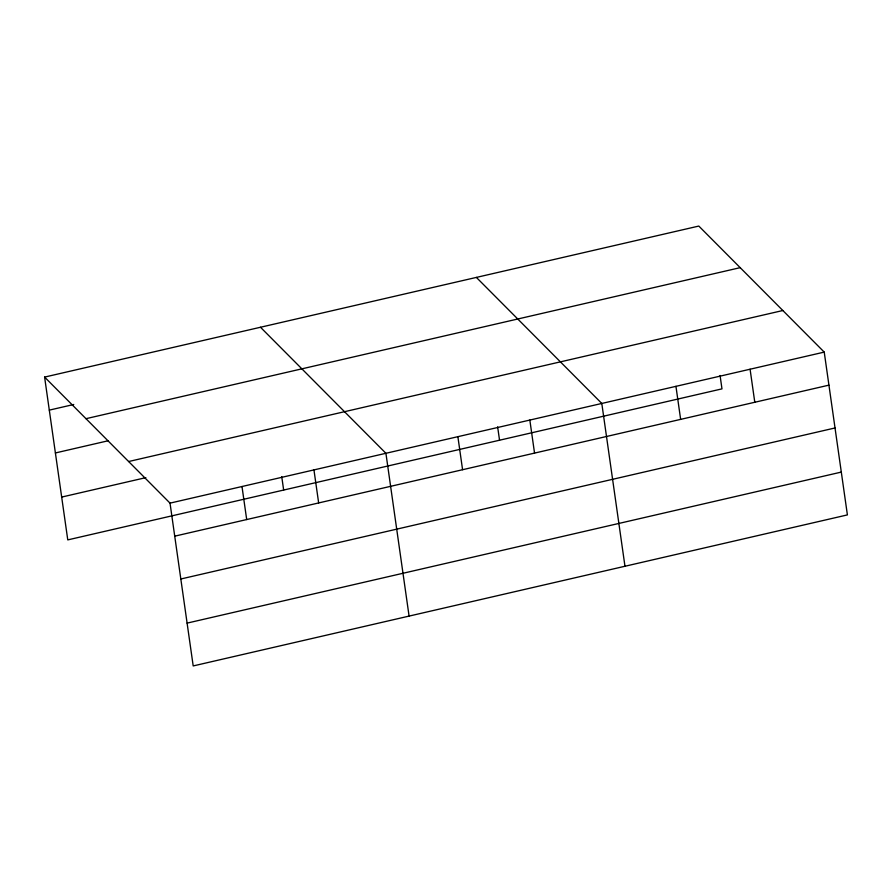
<?xml version="1.0" encoding="UTF-8"?>
<svg xmlns="http://www.w3.org/2000/svg" width="892" height="892" viewBox="0 0 892 892"><rect width="100%" height="100%" fill="white"/><g stroke="black" fill="none" stroke-linecap="round" stroke-linejoin="round"><path stroke-width="1.34" d="M44.6 377.093L698.804 226.066L824.23 352.106L847.4 514.907L193.196 665.934L170.026 503.133L44.6 377.093L67.77 539.894L721.974 388.867L720.067 375.487M49.305 410.13L73.746 404.489M85.989 418.683L740.193 267.656M55.393 452.958L108.356 440.726M128.638 461.532L782.841 310.516M61.671 497.078L145.853 477.644M170.026 503.133L824.23 352.106M174.732 536.17L828.936 385.143M180.82 578.997L835.024 427.97M187.097 623.118L841.301 472.091M476.373 277.412L601.799 403.452L624.969 566.264M260.486 327.252L385.913 453.292L409.082 616.093M750.083 369.221L754.788 402.259M675.946 386.336L680.641 419.385M529.837 420.065L534.542 453.114M497.636 426.833L499.542 440.224M457.875 436.679L462.58 469.716M313.951 469.906L318.656 502.943M281.749 476.674L283.656 490.054M241.988 486.519L246.694 519.557"/></g></svg>
